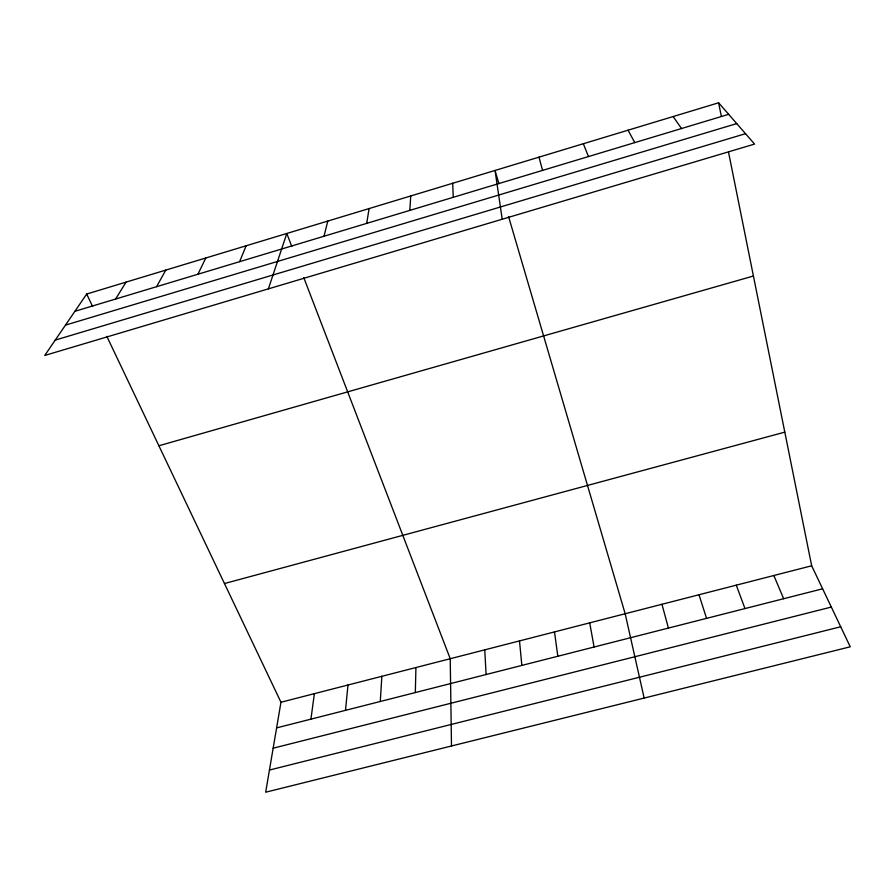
<?xml version="1.0" encoding="UTF-8"?>
<svg xmlns="http://www.w3.org/2000/svg" width="895" height="895" viewBox="0 0 895 895"><rect width="100%" height="100%" fill="white"/><g stroke="black" fill="none" stroke-linecap="round" stroke-linejoin="round"><path stroke-width="1.34" d="M415.325 692.551L415.929 667.547M380.286 701.479L381.852 676.307M409.809 210.392L410.738 195.96M345.492 710.339L347.998 685.011M310.934 719.144L314.369 693.659M366.726 223.37L369.087 208.569M106.807 336.319L280.963 702.251L265.681 792.209L850.25 646.805L811.664 565.785L728.564 152.351M324.001 236.246L327.783 221.076M268.377 288.861L286.803 233.472L291.792 246.472M239.614 261.676L246.136 245.778M197.929 274.228L205.805 257.984M156.58 286.691L165.788 270.1M115.578 299.042L126.083 282.115M86.681 294.041L44.75 355.46L754.574 144.084L718.607 102.791L86.681 294.041L92.599 306.47M74.9 311.303L728.653 114.325M65.48 325.109L736.73 123.599M55.244 340.1L745.524 133.691M158.896 445.766L753.422 276.018M224.466 583.54L784.803 432.14M280.963 702.251L811.664 565.785M276.611 727.892L822.628 588.798M273.165 748.198L831.321 607.067M269.451 770.047L840.707 626.768M673.129 116.551L681.52 128.533M628.044 130.2L634.79 142.607M773.851 575.519L783.662 598.721M583.327 143.726L588.474 156.569M303.774 277.64L450.23 658.731L451.494 745.994M736.283 585.173L744.976 608.578M698.995 594.761L706.569 618.367M498.895 183.632L495.036 170.453L502.218 219.23M508.561 216.556L625.169 613.746L644.154 698.078M661.953 604.282L668.431 628.077M538.991 157.151L542.56 170.397M718.607 102.791L721.292 116.193M589.715 622.864L594.079 647.018M554.497 631.915L557.831 656.248M519.503 640.909L521.841 665.421M484.754 649.848L486.097 674.528M452.713 183.262L453.239 197.314"/></g></svg>
